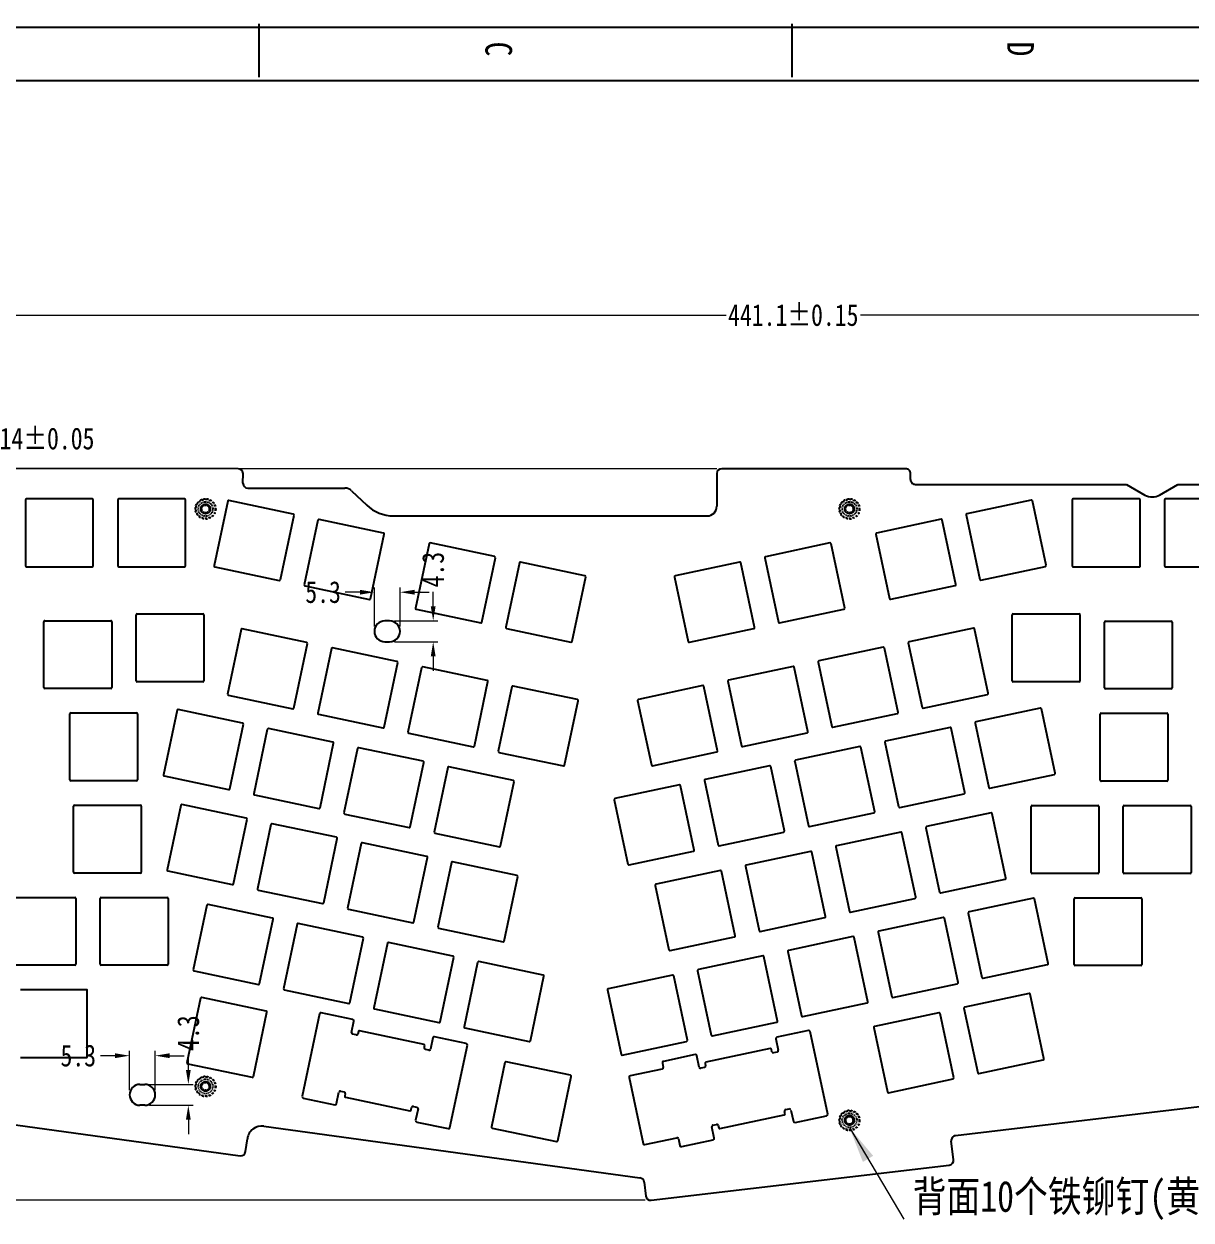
# Model space of a CAD drawing. Header units: inches. Extents: x 457 to 1932, y -186 to 238.
# Drawn here: x 1437.2 to 1678.3, y -9.5 to 237.6 of the extents above; entities that cross this region are included whole.
import ezdxf

# ---------------------------------------------------------------- set-up
doc = ezdxf.new("R2010")
doc.units = ezdxf.units.IN
doc.header["$LTSCALE"] = 1.21
doc.header["$MEASUREMENT"] = 0
doc.header["$PDMODE"] = 3
doc.header["$PDSIZE"] = 0.3125
doc.linetypes.add('HIDDEN', pattern=[0.2, 0.1, -0.1])
doc.layers.get('0').update_dxf_attribs({"linetype": 'CONTINUOUS'})
doc.layers.get('Defpoints').update_dxf_attribs({"linetype": 'CONTINUOUS'})
doc.layers.add('DEFAULT_2', color=8, linetype='HIDDEN')
doc.styles.get("Standard").update_dxf_attribs({"font": 'txt', "width": 0.8})
doc.dimstyles.new('YanXiu', dxfattribs={"dimscale": 1.5, "dimtxt": 3, "dimasz": 2, "dimexe": 0.66, "dimexo": 0.66, "dimgap": 0.66, "dimtad": 0, "dimdsep": 46, "dimtxsty": 'Standard', "dimcen": 0, "dimclrd": 3, "dimclre": 6, "dimclrt": 3, "dimazin": 2, "dimtm": 1e-09, "dimtfac": 1, "dimtofl": 0, "dimtmove": 0, "dimatfit": 3, "dimfxl": 0, "dimlwd": 5, "dimlwe": 5, "dimarcsym": 0})

# ---------------------------------------------------------------- blocks, each defined once
blk = doc.blocks.new('*D13')
at = {"color": 3, "lineweight": 5}
for p, q in [((1521.73, 117.27), (1521.73, 120.27)), ((1521.73, 106.97), (1521.73, 103.97))]:
    blk.add_line(p, q, dxfattribs=at)
at = {"color": 6, "lineweight": 5}
for p, q in [((1513.72, 114.27), (1522.72, 114.27)), ((1513.72, 109.97), (1522.72, 109.97))]:
    blk.add_line(p, q, dxfattribs=at)
at = {"color": 3}
for points in [[(1521.23, 117.27), (1522.23, 117.27), (1521.73, 114.27)], [(1521.23, 106.97), (1522.23, 106.97), (1521.73, 109.97)]]:
    blk.add_solid(points, dxfattribs=at)
at = {"layer": 'Defpoints', "color": 0}
for p in [(1512.73, 114.27), (1512.73, 109.97), (1521.73, 109.97)]:
    blk.add_point(p, dxfattribs=at)
at = {"color": 3, "insert": (1521.73, 124.86), "char_height": 4.5, "attachment_point": 5, "rotation": 90}
blk.add_mtext('4.3', dxfattribs=at)
blk = doc.blocks.new('*D14')
at = {"color": 6, "lineweight": 5}
for p, q in [((1509.58, 113.11), (1509.58, 121.19)), ((1514.88, 113.11), (1514.88, 121.19))]:
    blk.add_line(p, q, dxfattribs=at)
at = {"color": 3, "lineweight": 5}
for p, q in [((1506.58, 120.2), (1503.58, 120.2)), ((1517.88, 120.2), (1520.88, 120.2))]:
    blk.add_line(p, q, dxfattribs=at)
at = {"color": 3}
for points in [[(1506.58, 120.7), (1506.58, 119.7), (1509.58, 120.2)], [(1517.88, 120.7), (1517.88, 119.7), (1514.88, 120.2)]]:
    blk.add_solid(points, dxfattribs=at)
at = {"layer": 'Defpoints', "color": 0}
for p in [(1509.58, 120.2), (1509.58, 112.12), (1514.88, 112.12)]:
    blk.add_point(p, dxfattribs=at)
at = {"color": 3, "insert": (1498.99, 120.2), "char_height": 4.5, "attachment_point": 5}
blk.add_mtext('5.3', dxfattribs=at)
blk = doc.blocks.new('*D15')
at = {"color": 6, "lineweight": 5}
for p, q in [((1414.38, 140.25), (1414.38, 152.9)), ((1428.38, 140.25), (1428.38, 152.9))]:
    blk.add_line(p, q, dxfattribs=at)
at = {"color": 3, "lineweight": 5}
for p, q in [((1417.38, 151.91), (1425.38, 151.91)), ((1428.38, 151.91), (1431.38, 151.91))]:
    blk.add_line(p, q, dxfattribs=at)
at = {"color": 3}
for points in [[(1417.38, 152.41), (1417.38, 151.41), (1414.38, 151.91)], [(1425.38, 152.41), (1425.38, 151.41), (1428.38, 151.91)]]:
    blk.add_solid(points, dxfattribs=at)
at = {"layer": 'Defpoints', "color": 0}
for p in [(1428.38, 151.91), (1414.38, 139.26), (1428.38, 139.26)]:
    blk.add_point(p, dxfattribs=at)
at = {"color": 3, "insert": (1441.97, 151.91), "char_height": 4.5, "attachment_point": 5}
blk.add_mtext('14%%P0.05', dxfattribs=at)
blk = doc.blocks.new('*D17')
at = {"color": 6, "lineweight": 5}
for p, q in [((1375.55, 110.72), (1375.55, 178.4)), ((1816.65, 110.72), (1816.65, 178.4))]:
    blk.add_line(p, q, dxfattribs=at)
at = {"color": 3, "lineweight": 5}
for p, q in [((1378.55, 177.41), (1582.21, 177.41)), ((1813.65, 177.41), (1609.99, 177.41))]:
    blk.add_line(p, q, dxfattribs=at)
at = {"color": 3}
for points in [[(1378.55, 177.91), (1378.55, 176.91), (1375.55, 177.41)], [(1813.65, 177.91), (1813.65, 176.91), (1816.65, 177.41)]]:
    blk.add_solid(points, dxfattribs=at)
at = {"layer": 'Defpoints', "color": 0}
for p in [(1816.65, 177.41), (1375.55, 109.73), (1816.65, 109.73)]:
    blk.add_point(p, dxfattribs=at)
at = {"color": 3, "insert": (1596.1, 177.41), "char_height": 4.5, "attachment_point": 5}
blk.add_mtext('441.1%%P0.15', dxfattribs=at)
blk = doc.blocks.new('*D18')
at = {"color": 6, "lineweight": 5}
for p, q in [((1580.33, 145.71), (1348.89, 145.71)), ((1565.54, -5.38), (1348.89, -5.38))]:
    blk.add_line(p, q, dxfattribs=at)
at = {"color": 3, "lineweight": 5}
for p, q in [((1349.88, 142.71), (1349.88, 85.56)), ((1349.88, -2.38), (1349.88, 54.78))]:
    blk.add_line(p, q, dxfattribs=at)
at = {"color": 3}
for points in [[(1349.38, 142.71), (1350.38, 142.71), (1349.88, 145.71)], [(1349.38, -2.38), (1350.38, -2.38), (1349.88, -5.38)]]:
    blk.add_solid(points, dxfattribs=at)
at = {"layer": 'Defpoints', "color": 0}
for p in [(1581.32, 145.71), (1349.88, -5.38), (1566.53, -5.38)]:
    blk.add_point(p, dxfattribs=at)
at = {"color": 3, "insert": (1349.88, 70.17), "char_height": 4.5, "attachment_point": 5, "rotation": 90}
blk.add_mtext('151.09%%P0.15', dxfattribs=at)
blk = doc.blocks.new('*D21')
at = {"color": 3, "lineweight": 5}
for p, q in [((1471.16, 21.56), (1471.16, 24.56)), ((1471.16, 11.26), (1471.16, 8.26))]:
    blk.add_line(p, q, dxfattribs=at)
at = {"color": 6, "lineweight": 5}
for p, q in [((1463.16, 18.56), (1472.15, 18.56)), ((1463.16, 14.26), (1472.15, 14.26))]:
    blk.add_line(p, q, dxfattribs=at)
at = {"color": 3}
for points in [[(1470.66, 21.56), (1471.66, 21.56), (1471.16, 18.56)], [(1470.66, 11.26), (1471.66, 11.26), (1471.16, 14.26)]]:
    blk.add_solid(points, dxfattribs=at)
at = {"layer": 'Defpoints', "color": 0}
for p in [(1462.17, 18.56), (1462.17, 14.26), (1471.16, 14.26)]:
    blk.add_point(p, dxfattribs=at)
at = {"color": 3, "insert": (1471.16, 29.15), "char_height": 4.5, "attachment_point": 5, "rotation": 90}
blk.add_mtext('4.3', dxfattribs=at)
blk = doc.blocks.new('*D22')
at = {"color": 6, "lineweight": 5}
for p, q in [((1459.02, 17.4), (1459.02, 25.48)), ((1464.32, 17.4), (1464.32, 25.48))]:
    blk.add_line(p, q, dxfattribs=at)
at = {"color": 3, "lineweight": 5}
for p, q in [((1456.02, 24.49), (1453.02, 24.49)), ((1467.32, 24.49), (1470.32, 24.49))]:
    blk.add_line(p, q, dxfattribs=at)
at = {"color": 3}
for points in [[(1456.02, 24.99), (1456.02, 23.99), (1459.02, 24.49)], [(1467.32, 24.99), (1467.32, 23.99), (1464.32, 24.49)]]:
    blk.add_solid(points, dxfattribs=at)
at = {"layer": 'Defpoints', "color": 0}
for p in [(1459.02, 24.49), (1459.02, 16.41), (1464.32, 16.41)]:
    blk.add_point(p, dxfattribs=at)
at = {"color": 3, "insert": (1448.43, 24.49), "char_height": 4.5, "attachment_point": 5}
blk.add_mtext('5.3', dxfattribs=at)

msp = doc.modelspace()

# ---------------------------------------------------------------- linework, layer by layer
at = {"color": 7, "linetype": 'Continuous'}
for p, q in [((1485.743, 237.556), (1485.743, 226.55)), ((1595.802, 237.556), (1595.802, 226.55)), ((1289.635, 236.866), (1932.382, 236.866)), ((1300.641, 225.86), (1932.382, 225.86)), ((1481.45, 145.71), (1419.45, 145.715)), ((1482.449, 142.71), (1482.45, 144.71)), ((1580.319, 144.709), (1580.318, 137.963)), ((1619.319, 145.709), (1581.319, 145.709)), ((1620.319, 143.459), (1620.319, 144.709)), ((1483.449, 141.71), (1503.487, 141.709)), ((1504.866, 141.157), (1508.001, 138.171)), ((1621.319, 142.459), (1664.932, 142.459)), ((1664.932, 142.459), (1668.719, 140.272)), ((1671.769, 140.272), (1675.558, 142.459)), ((1675.558, 142.459), (1707.925, 142.459)), ((1437.526, 139.259), (1437.526, 125.659)), ((1451.326, 139.459), (1437.726, 139.459)), ((1451.526, 125.659), (1451.526, 139.259)), ((1456.576, 139.259), (1456.576, 125.659)), ((1470.376, 139.459), (1456.776, 139.459)), ((1470.576, 125.659), (1470.576, 139.259)), ((1479.287, 138.999), (1476.475, 125.693)), ((1492.83, 136.342), (1479.524, 139.153)), ((1645.25, 139.218), (1631.947, 136.388)), ((1648.317, 125.762), (1645.487, 139.064)), ((1653.712, 139.259), (1653.712, 125.659)), ((1667.512, 139.459), (1653.912, 139.459)), ((1667.712, 125.459), (1667.712, 139.259)), ((1672.762, 139.259), (1672.762, 125.659)), ((1686.562, 139.459), (1672.962, 139.459)), ((1490.173, 122.799), (1492.984, 136.105)), ((1513.519, 135.963), (1578.318, 135.963)), ((1631.793, 136.151), (1634.623, 122.849)), ((1497.925, 135.061), (1495.114, 121.755)), ((1511.469, 132.404), (1498.162, 135.215)), ((1626.617, 135.254), (1613.314, 132.424)), ((1629.684, 121.798), (1626.854, 135.1)), ((1508.812, 118.861), (1511.623, 132.167)), ((1613.16, 132.187), (1615.99, 118.885)), ((1520.893, 130.208), (1518.082, 116.902)), ((1534.437, 127.551), (1521.13, 130.363)), ((1603.655, 130.369), (1590.353, 127.539)), ((1606.723, 116.913), (1603.893, 130.215)), ((1531.78, 114.008), (1534.591, 127.314)), ((1539.532, 126.27), (1536.72, 112.964)), ((1553.075, 123.613), (1539.769, 126.425)), ((1585.022, 126.405), (1571.72, 123.575)), ((1588.09, 112.949), (1585.26, 126.251)), ((1590.199, 127.302), (1593.029, 114)), ((1437.726, 125.459), (1451.326, 125.459)), ((1456.776, 125.459), (1470.376, 125.459)), ((1476.63, 125.456), (1489.936, 122.644)), ((1634.861, 122.695), (1648.163, 125.525)), ((1653.912, 125.459), (1667.712, 125.459)), ((1672.962, 125.459), (1686.562, 125.459)), ((1495.268, 121.518), (1508.575, 118.706)), ((1550.418, 110.07), (1553.229, 123.376)), ((1571.566, 123.338), (1574.396, 110.036)), ((1616.228, 118.731), (1629.53, 121.561)), ((1518.236, 116.665), (1531.543, 113.854)), ((1593.266, 113.846), (1606.569, 116.676)), ((1441.326, 100.514), (1441.326, 114.114)), ((1441.526, 114.314), (1455.126, 114.314)), ((1455.326, 114.114), (1455.326, 100.514)), ((1460.376, 101.924), (1460.376, 115.524)), ((1460.576, 115.724), (1474.176, 115.724)), ((1474.376, 115.524), (1474.376, 101.924)), ((1512.733, 114.269), (1511.733, 114.269)), ((1641.311, 101.914), (1641.311, 115.514)), ((1641.511, 115.714), (1655.111, 115.714)), ((1655.311, 115.514), (1655.311, 101.914)), ((1660.361, 100.444), (1660.361, 114.044)), ((1660.561, 114.244), (1674.161, 114.244)), ((1674.361, 114.044), (1674.361, 100.444)), ((1482.066, 112.488), (1479.25, 99.159)), ((1495.611, 109.83), (1482.303, 112.642)), ((1536.875, 112.727), (1550.181, 109.916)), ((1574.633, 109.882), (1587.936, 112.712)), ((1633.316, 112.796), (1620.014, 109.966)), ((1636.383, 99.339), (1633.553, 112.642)), ((1492.952, 96.288), (1495.767, 109.617)), ((1514.25, 105.892), (1500.941, 108.704)), ((1511.733, 109.969), (1512.733, 109.969)), ((1614.683, 108.832), (1601.381, 106.002)), ((1619.859, 109.728), (1622.689, 96.426)), ((1500.704, 108.55), (1497.889, 95.221)), ((1617.75, 95.375), (1614.92, 108.678)), ((1511.59, 92.35), (1514.406, 105.679)), ((1519.343, 104.612), (1516.527, 91.283)), ((1532.888, 101.954), (1519.58, 104.766)), ((1596.05, 104.867), (1582.748, 102.037)), ((1599.117, 91.411), (1596.287, 104.713)), ((1601.226, 105.764), (1604.056, 92.462)), ((1474.176, 101.724), (1460.576, 101.724)), ((1530.229, 88.412), (1533.044, 101.741)), ((1582.593, 101.8), (1585.423, 88.498)), ((1655.111, 101.714), (1641.511, 101.714)), ((1455.126, 100.314), (1441.526, 100.314)), ((1479.406, 98.945), (1492.715, 96.133)), ((1537.981, 100.674), (1535.166, 87.345)), ((1551.527, 98.016), (1538.218, 100.828)), ((1577.417, 100.903), (1564.115, 98.073)), ((1580.484, 87.447), (1577.654, 100.749)), ((1622.927, 96.272), (1636.228, 99.102)), ((1674.161, 100.244), (1660.561, 100.244)), ((1548.867, 84.474), (1551.683, 97.803)), ((1563.96, 97.836), (1566.79, 84.534)), ((1446.676, 81.464), (1446.676, 95.064)), ((1446.876, 95.264), (1460.476, 95.264)), ((1460.676, 95.064), (1460.676, 81.464)), ((1468.833, 95.813), (1466.017, 82.484)), ((1482.379, 93.156), (1469.07, 95.967)), ((1498.045, 95.007), (1511.353, 92.195)), ((1604.294, 92.308), (1617.595, 95.138)), ((1647.11, 96.254), (1633.808, 93.424)), ((1650.177, 82.798), (1647.347, 96.1)), ((1479.719, 79.613), (1482.535, 92.942)), ((1487.471, 91.875), (1484.656, 78.546)), ((1501.017, 89.218), (1487.708, 92.029)), ((1628.477, 92.29), (1615.175, 89.46)), ((1631.544, 78.834), (1628.714, 92.136)), ((1633.654, 93.187), (1636.484, 79.885)), ((1498.358, 75.675), (1501.173, 89.004)), ((1516.683, 91.069), (1529.992, 88.257)), ((1585.661, 88.344), (1598.962, 91.174)), ((1615.021, 89.223), (1617.851, 75.92)), ((1506.11, 87.937), (1503.294, 74.608)), ((1519.656, 85.28), (1506.347, 88.092)), ((1535.322, 87.131), (1548.63, 84.319)), ((1567.028, 84.38), (1580.329, 87.21)), ((1609.844, 88.326), (1596.542, 85.496)), ((1612.911, 74.869), (1610.081, 88.172)), ((1516.996, 71.737), (1519.812, 85.066)), ((1524.748, 83.999), (1521.933, 70.67)), ((1538.294, 81.342), (1524.985, 84.154)), ((1591.211, 84.362), (1577.909, 81.532)), ((1594.278, 70.905), (1591.448, 84.208)), ((1596.388, 85.258), (1599.218, 71.956)), ((1466.173, 82.27), (1479.482, 79.458)), ((1636.721, 79.73), (1650.023, 82.56)), ((1460.476, 81.264), (1446.876, 81.264)), ((1535.635, 67.799), (1538.45, 81.128)), ((1572.578, 80.397), (1559.276, 77.567)), ((1575.645, 66.941), (1572.815, 80.243)), ((1577.755, 81.294), (1580.585, 67.992)), ((1484.812, 78.332), (1498.121, 75.521)), ((1559.122, 77.33), (1561.952, 64.028)), ((1618.088, 75.766), (1631.39, 78.596)), ((1447.446, 62.414), (1447.446, 76.014)), ((1447.646, 76.214), (1461.246, 76.214)), ((1461.446, 76.014), (1461.446, 62.414)), ((1469.591, 76.182), (1466.776, 62.853)), ((1483.137, 73.525), (1469.828, 76.337)), ((1503.45, 74.394), (1516.759, 71.583)), ((1599.455, 71.802), (1612.757, 74.632)), ((1636.95, 74.616), (1623.648, 71.786)), ((1640.017, 61.16), (1637.187, 74.462)), ((1645.211, 62.344), (1645.211, 75.944)), ((1645.411, 76.144), (1659.011, 76.144)), ((1659.211, 75.944), (1659.211, 62.344)), ((1664.261, 62.344), (1664.261, 75.944)), ((1664.461, 76.144), (1678.061, 76.144)), ((1678.261, 75.944), (1678.261, 62.344)), ((1480.477, 59.982), (1483.293, 73.311)), ((1488.23, 72.244), (1485.414, 58.915)), ((1501.775, 69.587), (1488.467, 72.399)), ((1499.116, 56.044), (1501.931, 69.373)), ((1522.089, 70.456), (1535.398, 67.645)), ((1580.822, 67.838), (1594.124, 70.668)), ((1618.317, 70.652), (1605.015, 67.822)), ((1621.384, 57.196), (1618.554, 70.498)), ((1623.494, 71.549), (1626.324, 58.247)), ((1506.868, 68.306), (1504.053, 54.977)), ((1520.414, 65.649), (1507.105, 68.461)), ((1562.189, 63.874), (1575.491, 66.704)), ((1604.861, 67.585), (1607.691, 54.283)), ((1517.755, 52.106), (1520.57, 65.435)), ((1525.507, 64.368), (1522.691, 51.039)), ((1539.053, 61.711), (1525.744, 64.523)), ((1599.684, 66.688), (1586.382, 63.858)), ((1602.751, 53.232), (1599.921, 66.534)), ((1461.246, 62.214), (1447.646, 62.214)), ((1466.932, 62.64), (1480.24, 59.828)), ((1581.051, 62.724), (1567.749, 59.894)), ((1584.118, 49.267), (1581.288, 62.57)), ((1586.228, 63.621), (1589.058, 50.318)), ((1659.011, 62.144), (1645.411, 62.144)), ((1678.061, 62.144), (1664.461, 62.144)), ((1536.393, 48.168), (1539.209, 61.497)), ((1567.595, 59.656), (1570.425, 46.354)), ((1626.561, 58.093), (1639.863, 60.923)), ((1452.976, 43.364), (1452.976, 56.964)), ((1453.176, 57.164), (1466.776, 57.164)), ((1466.976, 56.964), (1466.976, 43.364)), ((1485.57, 58.702), (1498.879, 55.89)), ((1607.928, 54.128), (1621.23, 56.958)), ((1645.697, 57.001), (1632.395, 54.171)), ((1648.765, 43.545), (1645.934, 56.847)), ((1654.111, 43.294), (1654.111, 56.894)), ((1654.311, 57.094), (1667.911, 57.094)), ((1668.111, 56.894), (1668.111, 43.294)), ((1474.997, 55.57), (1472.181, 42.24)), ((1488.543, 52.912), (1475.234, 55.724)), ((1504.209, 54.764), (1517.517, 51.952)), ((1485.883, 39.369), (1488.699, 52.699)), ((1589.295, 50.164), (1602.597, 52.994)), ((1627.064, 53.037), (1613.763, 50.207)), ((1630.132, 39.58), (1627.301, 52.883)), ((1632.241, 53.934), (1635.071, 40.631)), ((1493.635, 51.632), (1490.82, 38.302)), ((1507.181, 48.974), (1493.873, 51.786)), ((1522.847, 50.826), (1536.156, 48.014)), ((1613.608, 49.969), (1616.438, 36.667)), ((1504.522, 35.431), (1507.337, 48.761)), ((1512.274, 47.694), (1509.459, 34.364)), ((1525.82, 45.036), (1512.511, 47.848)), ((1570.662, 46.2), (1583.964, 49.03)), ((1608.431, 49.073), (1595.13, 46.243)), ((1611.499, 35.616), (1608.668, 48.919)), ((1523.16, 31.493), (1525.976, 44.823)), ((1589.798, 45.108), (1576.497, 42.278)), ((1592.866, 31.652), (1590.036, 44.954)), ((1594.975, 46.005), (1597.805, 32.703)), ((1466.776, 43.164), (1453.176, 43.164)), ((1472.337, 42.027), (1485.646, 39.215)), ((1530.913, 43.756), (1528.097, 30.426)), ((1544.458, 41.098), (1531.15, 43.91)), ((1576.342, 42.041), (1579.172, 28.739)), ((1635.308, 40.477), (1648.61, 43.307)), ((1667.911, 43.094), (1654.311, 43.094)), ((1541.799, 27.556), (1544.614, 40.885)), ((1571.165, 41.144), (1557.864, 38.314)), ((1574.233, 27.688), (1571.403, 40.99)), ((1450.096, 38.114), (1436.496, 38.114)), ((1450.296, 24.314), (1450.296, 37.914)), ((1490.976, 38.089), (1504.285, 35.277)), ((1557.709, 38.077), (1560.539, 24.775)), ((1616.675, 36.513), (1629.977, 39.343)), ((1644.813, 37.336), (1631.511, 34.506)), ((1647.88, 23.88), (1645.05, 37.182)), ((1473.699, 36.373), (1470.883, 23.044)), ((1487.245, 33.716), (1473.936, 36.528)), ((1598.042, 32.549), (1611.344, 35.379)), ((1484.585, 20.173), (1487.401, 33.502)), ((1498.266, 33.125), (1494.669, 16.101)), ((1505.128, 31.982), (1498.622, 33.356)), ((1509.615, 34.151), (1522.923, 31.339)), ((1626.18, 33.372), (1612.878, 30.542)), ((1629.247, 19.916), (1626.417, 33.218)), ((1631.357, 34.269), (1634.187, 20.967)), ((1504.863, 29.278), (1505.36, 31.626)), ((1519.833, 26.83), (1506.525, 29.642)), ((1528.253, 30.213), (1541.562, 27.401)), ((1579.409, 28.585), (1592.711, 31.415)), ((1599.234, 29.684), (1592.73, 28.3)), ((1612.724, 30.305), (1615.554, 17.003)), ((1505.829, 28.767), (1505.095, 28.922)), ((1506.288, 29.488), (1506.184, 28.999)), ((1521.672, 28.18), (1521.175, 25.831)), ((1528.561, 27.031), (1522.027, 28.411)), ((1560.776, 24.621), (1574.078, 27.451)), ((1592.499, 27.945), (1592.998, 25.597)), ((1603.211, 12.434), (1599.59, 29.453)), ((1519.882, 26.105), (1519.989, 26.617)), ((1520.82, 25.6), (1520.113, 25.749)), ((1525.195, 9.651), (1528.792, 26.675)), ((1591.337, 25.959), (1578.034, 23.129)), ((1591.678, 25.316), (1591.574, 25.805)), ((1592.767, 25.241), (1592.034, 25.085)), ((1436.496, 24.114), (1450.096, 24.114)), ((1471.039, 22.831), (1484.348, 20.019)), ((1536.559, 23.092), (1533.748, 9.786)), ((1550.1, 20.436), (1536.796, 23.247)), ((1569.073, 22.961), (1569.261, 22.081)), ((1575.809, 24.7), (1569.304, 23.317)), ((1576.664, 22.122), (1576.165, 24.469)), ((1577.88, 22.892), (1577.984, 22.403)), ((1634.424, 20.813), (1647.726, 23.643)), ((1547.446, 6.892), (1550.257, 20.198)), ((1562.196, 19.964), (1565.089, 6.368)), ((1569.03, 21.725), (1562.427, 20.32)), ((1577.753, 22.047), (1577.02, 21.891)), ((1461.171, 18.561), (1462.171, 18.561)), ((1615.791, 16.849), (1629.093, 19.679)), ((1494.901, 15.745), (1501.407, 14.37)), ((1501.763, 14.602), (1502.259, 16.95)), ((1502.614, 17.182), (1503.348, 17.026)), ((1503.58, 16.671), (1503.472, 16.159)), ((1503.628, 15.945), (1516.937, 13.133)), ((1694.624, 15.651), (1629.614, 7.959)), ((1462.171, 14.261), (1461.171, 14.261)), ((1517.174, 13.288), (1517.277, 13.777)), ((1517.633, 14.008), (1518.367, 13.853)), ((1518.598, 13.498), (1518.102, 11.15)), ((1594.404, 12.503), (1594.3, 12.992)), ((1594.531, 13.348), (1595.265, 13.504)), ((1595.62, 13.273), (1596.12, 10.926)), ((1420.431, 12.257), (1481.855, 3.823)), ((1486.729, 9.917), (1564.438, -0.753)), ((1518.333, 10.794), (1524.84, 9.419)), ((1579.517, 10.154), (1580.251, 10.31)), ((1580.606, 10.079), (1580.71, 9.59)), ((1580.948, 9.436), (1594.25, 12.266)), ((1596.476, 10.695), (1602.98, 12.078)), ((1533.905, 9.548), (1547.209, 6.738)), ((1565.445, 6.137), (1572.047, 7.542)), ((1579.785, 7.45), (1579.286, 9.798)), ((1482.982, 4.678), (1483.349, 7.353)), ((1572.403, 7.311), (1572.694, 5.942)), ((1573.05, 5.711), (1579.554, 7.095)), ((1629.192, 3.02), (1628.739, 6.849)), ((1566.745, -5.375), (1628.316, 1.909)), ((1565.295, -1.626), (1565.635, -4.5))]:
    msp.add_line(p, q, dxfattribs=at)
at = {"color": 2, "linetype": 'Continuous'}
for p, q in [((1475.307, 137.933), (1475.359, 137.98)), ((1475.443, 138.056), (1475.359, 137.98)), ((1608.307, 137.933), (1608.359, 137.98)), ((1608.443, 138.056), (1608.359, 137.98)), ((1475.307, 18.673), (1475.359, 18.72)), ((1475.443, 18.796), (1475.359, 18.72)), ((1608.112, 12.027), (1608.038, 11.859)), ((1608.307, 11.664), (1608.359, 11.711)), ((1608.443, 11.787), (1608.359, 11.711))]:
    msp.add_line(p, q, dxfattribs=at)
at = {"color": 6, "linetype": 'Continuous'}
for p, q in [((1659.475, 81.389), (1659.474, 94.989)), ((1659.674, 95.189), (1673.274, 95.19)), ((1673.474, 94.99), (1673.475, 81.39)), ((1673.275, 81.19), (1659.675, 81.189)), ((1434.13, 57.161), (1447.73, 57.162)), ((1447.93, 56.962), (1447.931, 43.362)), ((1447.731, 43.162), (1434.131, 43.161))]:
    msp.add_line(p, q, dxfattribs=at)
at = {"color": 7, "linetype": 'Continuous'}
for centre, radius, start, end in [((1481.45, 144.71), 1, 359.99616, 89.99616), ((1581.319, 144.709), 1, 90, 179.99616), ((1619.319, 144.709), 1, 359.99616, 90), ((1621.319, 143.459), 1, 179.99616, 270), ((1483.449, 142.71), 1, 179.99616, 269.99616), ((1503.486, 139.709), 2, 46.38994, 89.99616), ((1437.726, 139.259), 0.2, 90, 180), ((1451.326, 139.259), 0.2, 0, 90), ((1456.776, 139.259), 0.2, 90, 180), ((1470.376, 139.259), 0.2, 0, 90), ((1479.482, 138.958), 0.2, 78.07, 168.07), ((1645.291, 139.023), 0.2, 12.01059, 102.01059), ((1653.912, 139.259), 0.2, 90, 180), ((1667.512, 139.259), 0.2, 0, 90), ((1670.244, 142.913), 3.05, 239.99616, 299.99616), ((1672.962, 139.259), 0.2, 90, 180), ((1492.789, 136.146), 0.2, 348.07, 78.07), ((1513.519, 143.963), 8, 226.38994, 270), ((1578.318, 137.963), 2, 270, 359.99616), ((1631.989, 136.193), 0.2, 102.01059, 192.01059), ((1498.121, 135.02), 0.2, 78.07, 168.07), ((1626.658, 135.059), 0.2, 12.01059, 102.01059), ((1511.427, 132.208), 0.2, 348.07, 78.07), ((1613.356, 132.229), 0.2, 102.01059, 192.01059), ((1521.089, 130.167), 0.2, 78.07, 168.07), ((1603.697, 130.174), 0.2, 12.01059, 102.01059), ((1534.395, 127.356), 0.2, 348.07, 78.07), ((1539.728, 126.229), 0.2, 78.07, 168.07), ((1585.064, 126.21), 0.2, 12.01059, 102.01059), ((1590.395, 127.344), 0.2, 102.01059, 192.01059), ((1437.726, 125.659), 0.2, 180, 270), ((1451.326, 125.659), 0.2, 270, 0), ((1456.776, 125.659), 0.2, 180, 270), ((1470.376, 125.659), 0.2, 270, 0), ((1476.671, 125.651), 0.2, 168.07, 258.07), ((1553.034, 123.418), 0.2, 348.07, 78.07), ((1571.762, 123.38), 0.2, 102.01059, 192.01059), ((1648.121, 125.721), 0.2, 282.01059, 12.01059), ((1653.912, 125.659), 0.2, 180, 270), ((1672.962, 125.659), 0.2, 180, 270), ((1489.977, 122.84), 0.2, 258.07, 348.07), ((1495.31, 121.713), 0.2, 168.07, 258.07), ((1629.488, 121.756), 0.2, 282.01059, 12.01059), ((1634.819, 122.891), 0.2, 192.01059, 282.01059), ((1508.616, 118.902), 0.2, 258.07, 348.07), ((1616.186, 118.926), 0.2, 192.01059, 282.01059), ((1518.278, 116.861), 0.2, 168.07, 258.07), ((1606.527, 116.871), 0.2, 282.01059, 12.01059), ((1441.526, 114.114), 0.2, 90, 180), ((1455.126, 114.114), 0.2, 0, 90), ((1460.576, 115.524), 0.2, 90, 180), ((1474.176, 115.524), 0.2, 0, 90), ((1511.733, 112.119), 2.15, 90, 270), ((1512.733, 112.119), 2.15, 270, 90), ((1531.584, 114.049), 0.2, 258.07, 348.07), ((1593.225, 114.041), 0.2, 192.01059, 282.01059), ((1641.511, 115.514), 0.2, 90, 180), ((1655.111, 115.514), 0.2, 0, 90), ((1660.561, 114.044), 0.2, 90, 180), ((1674.161, 114.044), 0.2, 0, 90), ((1482.261, 112.446), 0.2, 78.07, 168.07), ((1536.916, 112.923), 0.2, 168.07, 258.07), ((1587.894, 112.907), 0.2, 282.01059, 12.01059), ((1633.357, 112.6), 0.2, 12.01059, 102.01059), ((1495.567, 109.635), 0.2, 354.7704, 77.3499), ((1500.9, 108.509), 0.2, 78.07, 168.07), ((1550.222, 110.111), 0.2, 258.07, 348.07), ((1574.592, 110.077), 0.2, 192.01059, 282.01059), ((1614.724, 108.636), 0.2, 12.01059, 102.01059), ((1620.055, 109.77), 0.2, 101.84296, 192.01059), ((1514.206, 105.697), 0.2, 354.7704, 77.3499), ((1519.538, 104.571), 0.2, 78.07, 168.07), ((1596.091, 104.672), 0.2, 12.01059, 102.01059), ((1601.422, 105.806), 0.2, 101.84296, 192.01059), ((1460.576, 101.924), 0.2, 180, 270), ((1474.176, 101.924), 0.2, 270, 0), ((1532.845, 101.759), 0.2, 354.7704, 77.3499), ((1582.789, 101.842), 0.2, 101.84296, 192.01059), ((1641.511, 101.914), 0.2, 180, 270), ((1655.111, 101.914), 0.2, 270, 0), ((1441.526, 100.514), 0.2, 180, 270), ((1455.126, 100.514), 0.2, 270, 0), ((1479.45, 99.14), 0.2, 174.7704, 257.3499), ((1538.177, 100.633), 0.2, 78.07, 168.07), ((1577.458, 100.708), 0.2, 12.01059, 102.01059), ((1636.187, 99.298), 0.2, 281.84296, 12.01059), ((1660.561, 100.444), 0.2, 180, 270), ((1674.161, 100.444), 0.2, 270, 0), ((1551.483, 97.821), 0.2, 354.7704, 77.3499), ((1564.156, 97.878), 0.2, 101.84296, 192.01059), ((1622.885, 96.468), 0.2, 192.01059, 282.01059), ((1446.876, 95.064), 0.2, 90, 180), ((1460.476, 95.064), 0.2, 0, 90), ((1469.028, 95.772), 0.2, 78.07, 168.07), ((1492.756, 96.329), 0.2, 258.07, 348.07), ((1498.088, 95.202), 0.2, 174.7704, 257.3499), ((1617.554, 95.334), 0.2, 281.84296, 12.01059), ((1647.151, 96.058), 0.2, 12.01059, 102.01059), ((1482.335, 92.96), 0.2, 354.7704, 77.3499), ((1487.667, 91.834), 0.2, 78.07, 168.07), ((1511.395, 92.391), 0.2, 258.07, 348.07), ((1598.921, 91.37), 0.2, 281.84296, 12.01059), ((1604.252, 92.504), 0.2, 192.01059, 282.01059), ((1628.518, 92.094), 0.2, 12.01059, 102.01059), ((1633.849, 93.228), 0.2, 101.84296, 192.01059), ((1500.973, 89.022), 0.2, 354.7704, 77.3499), ((1516.727, 91.264), 0.2, 174.7704, 257.3499), ((1615.216, 89.264), 0.2, 101.84296, 192.01059), ((1506.306, 87.896), 0.2, 78.07, 168.07), ((1530.033, 88.453), 0.2, 258.07, 348.07), ((1535.366, 87.326), 0.2, 174.7704, 257.3499), ((1580.288, 87.405), 0.2, 281.84296, 12.01059), ((1585.619, 88.539), 0.2, 192.01059, 282.01059), ((1609.885, 88.13), 0.2, 12.01059, 102.01059), ((1519.612, 85.085), 0.2, 354.7704, 77.3499), ((1524.944, 83.958), 0.2, 78.07, 168.07), ((1548.672, 84.515), 0.2, 258.07, 348.07), ((1566.986, 84.575), 0.2, 192.01059, 282.01059), ((1591.253, 84.166), 0.2, 12.01059, 102.01059), ((1596.583, 85.3), 0.2, 101.84296, 192.01059), ((1466.217, 82.465), 0.2, 174.7704, 257.3499), ((1577.95, 81.336), 0.2, 101.84296, 192.01059), ((1649.982, 82.756), 0.2, 281.84296, 12.01059), ((1446.876, 81.464), 0.2, 180, 270), ((1460.476, 81.464), 0.2, 270, 0), ((1479.523, 79.654), 0.2, 258.07, 348.07), ((1538.25, 81.147), 0.2, 354.7704, 77.3499), ((1572.62, 80.202), 0.2, 12.01059, 102.01059), ((1636.679, 79.926), 0.2, 192.01059, 282.01059), ((1484.856, 78.528), 0.2, 174.7704, 257.3499), ((1559.317, 77.372), 0.2, 101.84296, 192.01059), ((1631.349, 78.792), 0.2, 281.84296, 12.01059), ((1447.646, 76.014), 0.2, 90, 180), ((1461.246, 76.014), 0.2, 0, 90), ((1469.787, 76.141), 0.2, 78.07, 168.07), ((1498.162, 75.716), 0.2, 258.07, 348.07), ((1503.494, 74.59), 0.2, 174.7704, 257.3499), ((1612.716, 74.828), 0.2, 281.84296, 12.01059), ((1618.046, 75.962), 0.2, 192.01059, 282.01059), ((1636.992, 74.421), 0.2, 12.01059, 102.01059), ((1645.411, 75.944), 0.2, 90, 180), ((1659.011, 75.944), 0.2, 0, 90), ((1664.461, 75.944), 0.2, 90, 180), ((1678.061, 75.944), 0.2, 0, 90), ((1483.093, 73.33), 0.2, 354.7704, 77.3499), ((1488.425, 72.203), 0.2, 78.07, 168.07), ((1516.8, 71.778), 0.2, 258.07, 348.07), ((1599.413, 71.998), 0.2, 192.01059, 282.01059), ((1623.689, 71.591), 0.2, 101.84169, 192.01059), ((1501.732, 69.392), 0.2, 354.7704, 77.3499), ((1522.133, 70.652), 0.2, 174.7704, 257.3499), ((1594.083, 70.864), 0.2, 281.84296, 12.01059), ((1618.359, 70.456), 0.2, 12.01059, 102.01059), ((1507.064, 68.265), 0.2, 78.07, 168.07), ((1535.439, 67.84), 0.2, 258.07, 348.07), ((1575.45, 66.9), 0.2, 281.84296, 12.01059), ((1580.78, 68.034), 0.2, 192.01059, 282.01059), ((1605.056, 67.626), 0.2, 101.84169, 192.01059), ((1520.37, 65.454), 0.2, 354.7704, 77.3499), ((1525.702, 64.327), 0.2, 78.07, 168.07), ((1599.726, 66.492), 0.2, 12.01059, 102.01059), ((1447.646, 62.414), 0.2, 180, 270), ((1461.246, 62.414), 0.2, 270, 0), ((1466.976, 62.835), 0.2, 174.7704, 257.3499), ((1562.147, 64.069), 0.2, 192.01059, 282.01059), ((1581.093, 62.528), 0.2, 12.01059, 102.01059), ((1586.423, 63.662), 0.2, 101.84169, 192.01059), ((1645.411, 62.344), 0.2, 180, 270), ((1659.011, 62.344), 0.2, 270, 0), ((1664.461, 62.344), 0.2, 180, 270), ((1678.061, 62.344), 0.2, 270, 0), ((1480.282, 60.023), 0.2, 258.07, 348.07), ((1539.009, 61.516), 0.2, 354.7704, 77.3499), ((1567.79, 59.698), 0.2, 101.84169, 192.01059), ((1639.822, 61.118), 0.2, 281.84296, 12.01059), ((1453.176, 56.964), 0.2, 90, 180), ((1466.776, 56.964), 0.2, 0, 90), ((1485.614, 58.897), 0.2, 174.7704, 257.3499), ((1621.189, 57.154), 0.2, 281.84296, 12.01059), ((1626.519, 58.288), 0.2, 192.01059, 282.01059), ((1645.739, 56.805), 0.2, 12.01059, 102.01059), ((1654.311, 56.894), 0.2, 90, 180), ((1667.911, 56.894), 0.2, 0, 90), ((1475.193, 55.528), 0.2, 78.07, 168.07), ((1498.92, 56.085), 0.2, 258.07, 348.07), ((1504.253, 54.959), 0.2, 174.7704, 257.3499), ((1488.499, 52.717), 0.2, 354.7704, 77.3499), ((1517.559, 52.147), 0.2, 258.07, 348.07), ((1602.556, 53.19), 0.2, 281.84296, 12.01059), ((1607.887, 54.324), 0.2, 192.01059, 282.01059), ((1627.106, 52.841), 0.2, 12.01059, 102.01059), ((1632.437, 53.975), 0.2, 101.84169, 192.01059), ((1493.831, 51.59), 0.2, 78.07, 168.07), ((1522.891, 51.021), 0.2, 174.7704, 257.3499), ((1589.254, 50.36), 0.2, 192.01059, 282.01059), ((1613.804, 50.011), 0.2, 101.84169, 192.01059), ((1507.137, 48.779), 0.2, 354.7704, 77.3499), ((1512.47, 47.652), 0.2, 78.07, 168.07), ((1536.197, 48.21), 0.2, 258.07, 348.07), ((1583.923, 49.226), 0.2, 281.84296, 12.01059), ((1608.473, 48.877), 0.2, 12.01059, 102.01059), ((1525.776, 44.841), 0.2, 354.7704, 77.3499), ((1570.621, 46.396), 0.2, 192.01059, 282.01059), ((1589.84, 44.913), 0.2, 12.01059, 102.01059), ((1595.171, 46.047), 0.2, 101.84169, 192.01059), ((1453.176, 43.364), 0.2, 180, 270), ((1466.776, 43.364), 0.2, 270, 0), ((1472.381, 42.222), 0.2, 174.7704, 257.3499), ((1531.108, 43.714), 0.2, 78.07, 168.07), ((1576.538, 42.083), 0.2, 101.84169, 192.01059), ((1648.569, 43.503), 0.2, 281.84296, 12.01059), ((1654.311, 43.294), 0.2, 180, 270), ((1667.911, 43.294), 0.2, 270, 0), ((1544.414, 40.903), 0.2, 354.7704, 77.3499), ((1571.207, 40.949), 0.2, 12.01059, 102.01059), ((1629.936, 39.539), 0.2, 281.84296, 12.01059), ((1635.267, 40.673), 0.2, 192.01059, 282.01059), ((1450.096, 37.914), 0.2, 0, 90), ((1485.688, 39.411), 0.2, 258.07, 348.07), ((1491.02, 38.284), 0.2, 174.7704, 257.3499), ((1557.905, 38.119), 0.2, 101.84169, 192.01059), ((1644.855, 37.141), 0.2, 12.01059, 102.01059), ((1473.895, 36.332), 0.2, 78.07, 168.07), ((1504.326, 35.473), 0.2, 258.07, 348.07), ((1611.303, 35.575), 0.2, 281.84296, 12.01059), ((1616.634, 36.709), 0.2, 192.01059, 282.01059), ((1487.201, 33.521), 0.2, 354.7704, 77.3499), ((1498.56, 33.063), 0.3, 78.07, 168.07), ((1509.658, 34.346), 0.2, 174.7704, 257.3499), ((1598.001, 32.745), 0.2, 192.01059, 282.01059), ((1626.222, 33.177), 0.2, 12.01059, 102.01059), ((1631.553, 34.311), 0.2, 102.01059, 192.01059), ((1505.066, 31.688), 0.3, 348.07, 78.07), ((1506.483, 29.447), 0.2, 78.07, 168.07), ((1522.965, 31.535), 0.2, 258.07, 348.07), ((1528.297, 30.408), 0.2, 174.7704, 257.3499), ((1592.67, 31.61), 0.2, 281.84296, 12.01059), ((1599.297, 29.391), 0.3, 12.01059, 102.01059), ((1612.92, 30.347), 0.2, 102.01059, 192.01059), ((1505.157, 29.216), 0.3, 168.07, 258.07), ((1505.891, 29.061), 0.3, 258.07, 348.07), ((1521.965, 28.118), 0.3, 78.07, 168.07), ((1541.603, 27.597), 0.2, 258.07, 348.07), ((1574.037, 27.646), 0.2, 281.84296, 12.01059), ((1579.368, 28.78), 0.2, 192.01059, 282.01059), ((1592.792, 28.007), 0.3, 102.01059, 192.01059), ((1519.79, 26.635), 0.2, 354.77037, 77.35009), ((1520.175, 26.043), 0.3, 168.07, 258.07), ((1520.882, 25.893), 0.3, 258.07, 348.07), ((1528.499, 26.737), 0.3, 348.07, 78.07), ((1560.735, 24.816), 0.2, 192.01059, 282.01059), ((1575.871, 24.407), 0.3, 12.01059, 102.01059), ((1591.378, 25.764), 0.2, 12.01059, 102.01059), ((1591.971, 25.379), 0.3, 192.01059, 282.01059), ((1592.705, 25.535), 0.3, 282.01059, 12.01059), ((1450.096, 24.314), 0.2, 270, 0), ((1471.083, 23.026), 0.2, 174.7704, 257.3499), ((1536.755, 23.051), 0.2, 78.07, 168.07), ((1569.367, 23.023), 0.3, 102.01059, 192.01059), ((1577.691, 22.341), 0.3, 282.01059, 12.01059), ((1578.076, 22.934), 0.2, 102.01059, 192.01059), ((1647.685, 23.839), 0.2, 282.01059, 12.01059), ((1484.389, 20.214), 0.2, 258.07, 348.07), ((1550.061, 20.239), 0.2, 348.07, 78.76385), ((1562.49, 20.027), 0.3, 102.01059, 192.01059), ((1568.967, 22.018), 0.3, 282.01059, 12.01059), ((1576.957, 22.184), 0.3, 192.01059, 282.01059), ((1629.052, 19.874), 0.2, 282.01059, 12.01059), ((1634.383, 21.008), 0.2, 192.01059, 282.01059), ((1461.171, 16.411), 2.15, 90, 270), ((1462.171, 16.411), 2.15, 270, 90), ((1494.963, 16.039), 0.3, 168.07, 258.07), ((1502.552, 16.888), 0.3, 78.07, 168.07), ((1503.286, 16.733), 0.3, 348.07, 78.07), ((1503.672, 16.14), 0.2, 174.77037, 257.35009), ((1615.75, 17.044), 0.2, 192.01059, 282.01059), ((1501.469, 14.664), 0.3, 258.07, 348.07), ((1516.978, 13.329), 0.2, 258.07, 348.07), ((1517.571, 13.715), 0.3, 78.07, 168.07), ((1518.305, 13.56), 0.3, 348.07, 78.07), ((1594.208, 12.461), 0.2, 282.01059, 12.01059), ((1594.593, 13.055), 0.3, 102.01059, 192.01059), ((1595.327, 13.211), 0.3, 12.01059, 102.01059), ((1602.918, 12.372), 0.3, 282.01059, 12.01059), ((1486.321, 6.945), 3, 82.18207, 172.18207), ((1518.395, 11.088), 0.3, 168.07, 258.07), ((1579.579, 9.86), 0.3, 102.01059, 192.01059), ((1580.313, 10.016), 0.3, 12.01059, 102.01059), ((1596.413, 10.988), 0.3, 192.01059, 282.01059), ((1524.902, 9.713), 0.3, 258.07, 348.07), ((1533.944, 9.745), 0.2, 168.07, 258.76385), ((1572.109, 7.249), 0.3, 12.01059, 102.01059), ((1579.492, 7.388), 0.3, 282.01059, 12.01059), ((1580.906, 9.631), 0.2, 192.01059, 282.01059), ((1629.732, 6.966), 1, 96.74756, 186.74756), ((1547.25, 6.933), 0.2, 258.07, 348.07), ((1565.382, 6.431), 0.3, 192.01059, 282.01059), ((1572.988, 6.004), 0.3, 192.01059, 282.01059), ((1481.991, 4.814), 1, 262.18207, 352.18207), ((1628.199, 2.902), 1, 276.74756, 6.74756), ((1564.302, -1.743), 1, 6.74756, 82.18207), ((1566.628, -4.382), 1, 186.74756, 276.74756)]:
    msp.add_arc(centre, radius, start, end, dxfattribs=at)
at = {"color": 6, "linetype": 'Continuous'}
for centre, start, end in [((1659.674, 94.989), 90.00384, 180.00384), ((1673.274, 94.99), 0.00384, 90.00384), ((1659.675, 81.389), 180.00384, 270.00384), ((1673.275, 81.39), 270.00384, 0.00384), ((1447.73, 56.962), 0.00384, 90.00384), ((1447.731, 43.362), 270.00384, 0.00384)]:
    msp.add_arc(centre, 0.2, start, end, dxfattribs=at)
at = {"color": 2, "linetype": 'Continuous'}
msp.add_arc((1607.712, 11.128), 0.8, 349.76183, 14.02007, dxfattribs=at)
for points, knots in [([(1475.443, 138.056), (1475.489, 138.005), (1475.311, 138.222), (1475.05, 138.324), (1475.112, 138.296)], [0, 0, 0, 0, 0.4999973, 1, 1, 1, 1]), ([(1475.5, 137.255), (1475.546, 137.417), (1475.53, 137.778), (1475.311, 138.062), (1475.175, 138.161)], [0, 0, 0, 0, 0.499586, 1, 1, 1, 1]), ([(1608.443, 138.056), (1608.489, 138.005), (1608.311, 138.222), (1608.05, 138.324), (1608.112, 138.296)], [0, 0, 0, 0, 0.4999973, 1, 1, 1, 1]), ([(1608.5, 137.255), (1608.546, 137.417), (1608.53, 137.778), (1608.311, 138.062), (1608.175, 138.161)], [0, 0, 0, 0, 0.499586, 1, 1, 1, 1]), ([(1475.443, 18.796), (1475.489, 18.745), (1475.311, 18.963), (1475.05, 19.064), (1475.112, 19.036)], [0, 0, 0, 0, 0.4999973, 1, 1, 1, 1]), ([(1475.5, 17.996), (1475.546, 18.157), (1475.53, 18.519), (1475.311, 18.802), (1475.175, 18.902)], [0, 0, 0, 0, 0.499586, 1, 1, 1, 1]), ([(1608.443, 11.787), (1608.489, 11.736), (1608.311, 11.953), (1608.05, 12.055), (1608.112, 12.027)], [0, 0, 0, 0, 0.4999973, 1, 1, 1, 1]), ([(1608.5, 10.986), (1608.546, 11.148), (1608.53, 11.509), (1608.311, 11.793), (1608.175, 11.892)], [0, 0, 0, 0, 0.499586, 1, 1, 1, 1])]:
    msp.add_open_spline(points, degree=3, knots=knots, dxfattribs=at)
at = {"layer": 'DEFAULT_2', "color": 8, "linetype": 'HIDDEN'}
for p, q in [((1620.011, 109.965), (1620.014, 109.966)), ((1601.378, 106.001), (1601.381, 106.002)), ((1582.745, 102.037), (1582.748, 102.038)), ((1636.231, 99.103), (1636.228, 99.102)), ((1564.112, 98.073), (1564.115, 98.073)), ((1617.598, 95.139), (1617.595, 95.138)), ((1633.805, 93.424), (1633.808, 93.424)), ((1598.965, 91.174), (1598.962, 91.174)), ((1615.172, 89.459), (1615.175, 89.46)), ((1580.332, 87.21), (1580.329, 87.21)), ((1596.539, 85.495), (1596.542, 85.496)), ((1577.906, 81.531), (1577.909, 81.532)), ((1650.025, 82.561), (1650.022, 82.56)), ((1559.273, 77.567), (1559.276, 77.568)), ((1631.392, 78.597), (1631.389, 78.596)), ((1612.76, 74.633), (1612.756, 74.632)), ((1623.645, 71.786), (1623.649, 71.786)), ((1594.127, 70.669), (1594.123, 70.668)), ((1575.494, 66.704), (1575.49, 66.704)), ((1605.012, 67.822), (1605.016, 67.822)), ((1586.379, 63.857), (1586.383, 63.858)), ((1567.747, 59.893), (1567.75, 59.894)), ((1639.866, 60.923), (1639.863, 60.923)), ((1621.233, 56.959), (1621.23, 56.958)), ((1602.6, 52.995), (1602.597, 52.994)), ((1632.393, 54.17), (1632.396, 54.171)), ((1613.76, 50.206), (1613.763, 50.207)), ((1583.967, 49.031), (1583.964, 49.03)), ((1595.127, 46.242), (1595.13, 46.243)), ((1576.494, 42.278), (1576.497, 42.278)), ((1648.613, 43.308), (1648.61, 43.307)), ((1557.861, 38.314), (1557.864, 38.314)), ((1629.98, 39.344), (1629.977, 39.343)), ((1611.347, 35.379), (1611.344, 35.379)), ((1592.714, 31.415), (1592.711, 31.415)), ((1574.081, 27.451), (1574.078, 27.45))]:
    msp.add_line(p, q, dxfattribs=at)
at = {"layer": 'DEFAULT_2', "color": 2, "linetype": 'HIDDEN', "ltscale": 3}
msp.add_line((1607.712, 12.112), (1607.712, 11.928), dxfattribs=at)
for centre, radius in [((1474.712, 137.397), 2.1), ((1474.712, 137.397), 2), ((1607.712, 137.397), 2.1), ((1607.712, 137.397), 2), ((1474.712, 137.397), 0.8), ((1607.712, 137.397), 0.8), ((1474.712, 18.138), 2.1), ((1474.712, 18.138), 2), ((1474.712, 18.138), 0.8), ((1607.712, 11.128), 2.1), ((1607.712, 11.128), 2), ((1607.712, 11.128), 0.8)]:
    msp.add_circle(centre, radius, dxfattribs=at)
at = {"layer": 'DEFAULT_2', "color": 8, "linetype": 'HIDDEN'}
for centre, radius in [((1474.712, 137.397), 1.5), ((1607.712, 137.397), 1.5), ((1474.712, 137.397), 0.8), ((1474.712, 137.397), 0.8), ((1607.712, 137.397), 0.8), ((1607.712, 137.397), 0.8), ((1474.712, 18.138), 1.5), ((1474.712, 18.138), 0.8), ((1474.712, 18.138), 0.8), ((1607.712, 11.128), 1.5), ((1607.712, 11.128), 0.8)]:
    msp.add_circle(centre, radius, dxfattribs=at)
at = {"layer": 'DEFAULT_2', "color": 2, "linetype": 'HIDDEN', "ltscale": 3}
for centre, radius, start, end in [((1607.712, 11.128), 0.8, 14.02007, 349.76183), ((1607.639, 11.105), 0.962, 95.66915, 121.56585), ((1607.635, 11.127), 0.94, 80.139, 95.58859)]:
    msp.add_arc(centre, radius, start, end, dxfattribs=at)
for points, knots in [([(1474.134, 138.193), (1474.3, 138.313), (1474.721, 138.45), (1475.341, 138.24), (1475.719, 137.703), (1475.704, 137.046), (1475.302, 136.527), (1474.671, 136.346), (1474.056, 136.576), (1473.697, 137.125), (1473.733, 137.781), (1474.151, 138.287), (1474.788, 138.447), (1475.395, 138.197), (1475.737, 137.636), (1475.679, 136.982), (1475.244, 136.49), (1474.603, 136.351), (1474.004, 136.62), (1473.681, 137.192), (1473.76, 137.844), (1474.21, 138.322), (1474.856, 138.439), (1475.446, 138.151), (1475.75, 137.569), (1475.65, 136.92), (1475.184, 136.457), (1474.535, 136.361), (1473.954, 136.668), (1473.67, 137.26), (1473.791, 137.905), (1474.272, 138.352), (1474.923, 138.429), (1475.306, 138.208), (1475.443, 138.056)], [0, 0, 0, 0, 0.0312476, 0.0624971, 0.0937489, 0.1250021, 0.1562545, 0.1875048, 0.2187528, 0.25, 0.2812478, 0.3124976, 0.3437497, 0.3750029, 0.4062551, 0.437505, 0.4687528, 0.5, 0.531248, 0.5624981, 0.5937504, 0.6250037, 0.6562556, 0.6875051, 0.7187528, 0.75, 0.7812482, 0.8124987, 0.8437513, 0.8750044, 0.906256, 0.9375053, 0.9687528, 1, 1, 1, 1]), ([(1607.134, 138.193), (1607.3, 138.313), (1607.721, 138.45), (1608.341, 138.24), (1608.719, 137.703), (1608.704, 137.046), (1608.302, 136.527), (1607.671, 136.346), (1607.056, 136.576), (1606.697, 137.125), (1606.733, 137.781), (1607.151, 138.287), (1607.788, 138.447), (1608.395, 138.197), (1608.737, 137.636), (1608.679, 136.982), (1608.244, 136.49), (1607.603, 136.351), (1607.004, 136.62), (1606.681, 137.192), (1606.76, 137.844), (1607.21, 138.322), (1607.856, 138.439), (1608.446, 138.151), (1608.75, 137.569), (1608.65, 136.92), (1608.184, 136.457), (1607.535, 136.361), (1606.954, 136.668), (1606.67, 137.26), (1606.791, 137.905), (1607.272, 138.352), (1607.923, 138.429), (1608.306, 138.208), (1608.443, 138.056)], [0, 0, 0, 0, 0.0312476, 0.0624971, 0.0937489, 0.1250021, 0.1562545, 0.1875048, 0.2187528, 0.25, 0.2812478, 0.3124976, 0.3437497, 0.3750029, 0.4062551, 0.437505, 0.4687528, 0.5, 0.531248, 0.5624981, 0.5937504, 0.6250037, 0.6562556, 0.6875051, 0.7187528, 0.75, 0.7812482, 0.8124987, 0.8437513, 0.8750044, 0.906256, 0.9375053, 0.9687528, 1, 1, 1, 1]), ([(1474.134, 18.933), (1474.3, 19.054), (1474.721, 19.19), (1475.341, 18.98), (1475.719, 18.443), (1475.704, 17.787), (1475.302, 17.267), (1474.671, 17.087), (1474.056, 17.316), (1473.697, 17.866), (1473.733, 18.521), (1474.151, 19.027), (1474.788, 19.187), (1475.395, 18.938), (1475.737, 18.377), (1475.679, 17.723), (1475.244, 17.231), (1474.603, 17.092), (1474.004, 17.361), (1473.681, 17.932), (1473.76, 18.584), (1474.21, 19.062), (1474.856, 19.18), (1475.446, 18.891), (1475.75, 18.309), (1475.65, 17.661), (1475.184, 17.198), (1474.535, 17.101), (1473.954, 17.409), (1473.67, 18), (1473.791, 18.645), (1474.272, 19.092), (1474.923, 19.169), (1475.306, 18.948), (1475.443, 18.796)], [0, 0, 0, 0, 0.0312476, 0.0624971, 0.0937489, 0.1250021, 0.1562545, 0.1875048, 0.2187528, 0.25, 0.2812478, 0.3124976, 0.3437497, 0.3750029, 0.4062551, 0.437505, 0.4687528, 0.5, 0.531248, 0.5624981, 0.5937504, 0.6250037, 0.6562556, 0.6875051, 0.7187528, 0.75, 0.7812482, 0.8124987, 0.8437513, 0.8750044, 0.906256, 0.9375053, 0.9687528, 1, 1, 1, 1]), ([(1607.134, 11.924), (1607.3, 12.044), (1607.721, 12.181), (1608.341, 11.971), (1608.719, 11.434), (1608.704, 10.777), (1608.302, 10.258), (1607.671, 10.078), (1607.056, 10.307), (1606.697, 10.856), (1606.733, 11.512), (1607.151, 12.018), (1607.788, 12.178), (1608.395, 11.928), (1608.737, 11.367), (1608.679, 10.713), (1608.244, 10.221), (1607.603, 10.082), (1607.004, 10.351), (1606.681, 10.923), (1606.76, 11.575), (1607.21, 12.053), (1607.856, 12.17), (1608.446, 11.882), (1608.75, 11.3), (1608.65, 10.651), (1608.184, 10.188), (1607.535, 10.092), (1606.954, 10.399), (1606.67, 10.991), (1606.791, 11.636), (1607.272, 12.083), (1607.923, 12.16), (1608.306, 11.939), (1608.443, 11.787)], [0, 0, 0, 0, 0.0312476, 0.0624971, 0.0937489, 0.1250021, 0.1562545, 0.1875048, 0.2187528, 0.25, 0.2812478, 0.3124976, 0.3437497, 0.3750029, 0.4062551, 0.437505, 0.4687528, 0.5, 0.531248, 0.5624981, 0.5937504, 0.6250037, 0.6562556, 0.6875051, 0.7187528, 0.75, 0.7812482, 0.8124987, 0.8437513, 0.8750044, 0.906256, 0.9375053, 0.9687528, 1, 1, 1, 1]), ([(1606.902, 11.622), (1606.849, 11.512), (1606.785, 11.27), (1606.839, 10.9), (1607.039, 10.583), (1607.252, 10.447), (1607.367, 10.407)], [0, 0, 0, 0, 0.2502593, 0.5002707, 0.7502686, 1, 1, 1, 1]), ([(1608.112, 12.027), (1608.175, 11.999), (1607.924, 12.125), (1607.644, 12.112), (1607.712, 12.112)], [0, 0, 0, 0, 0.4999973, 1, 1, 1, 1])]:
    msp.add_open_spline(points, degree=3, knots=knots, dxfattribs=at)
for points in [[(1607.134, 11.924), (1607.039, 11.841), (1606.958, 11.736), (1606.902, 11.622)], [(1608.175, 11.892), (1608.064, 11.973), (1607.931, 12.029), (1607.796, 12.053)]]:
    msp.add_open_spline(points, degree=3, dxfattribs=at)

# ---------------------------------------------------------------- texts
at = {"color": 7, "linetype": 'Continuous', "char_height": 5.503, "width": 5.50297, "attachment_point": 1, "rotation": 270, "line_spacing_factor": 0.9}
for s, insert in [('C', (1538.021, 233.887)), ('D', (1645.793, 233.887))]:
    msp.add_mtext(s, dxfattribs=dict(at, insert=insert))
at = {"insert": (1620.76, -1.352), "char_height": 6.4, "width": 174.82957, "attachment_point": 1}
msp.add_mtext('{\\fSimSun|b0|i0|c134|p2;\\C1;背面10个铁铆钉(黄色圈圈)，镀镍，丝牙M2.0mm}', dxfattribs=at)

# ---------------------------------------------------------------- dimensions: what is measured, and where the dimension line sits
dim = msp.add_linear_dim(base=(1816.647, 177.413), p1=(1375.551, 109.729), p2=(1816.647, 109.729), text='<>%%P0.15', dimstyle='YanXiu')
dim.commit()
dim.dimension.update_dxf_attribs({"geometry": '*D17', "text_midpoint": (1596.099, 177.413), "dimtype": 160})
dim = msp.add_linear_dim(base=(1428.379, 151.913), p1=(1414.379, 139.259), p2=(1428.379, 139.259), text='<>%%P0.05', dimstyle='YanXiu')
dim.commit()
dim.dimension.update_dxf_attribs({"geometry": '*D15', "text_midpoint": (1441.969, 151.913)})
dim = msp.add_linear_dim(base=(1349.88, -5.378), p1=(1581.319, 145.709), p2=(1566.531, -5.378), angle=90, text='<>%%P0.15', dimstyle='YanXiu')
dim.commit()
dim.dimension.update_dxf_attribs({"geometry": '*D18', "text_midpoint": (1349.88, 70.166)})
for base, p1, p2, picture, middle in [((1521.725, 109.969), (1512.733, 114.269), (1512.733, 109.969), '*D13', (1521.725, 124.859)), ((1471.164, 14.261), (1462.171, 18.561), (1462.171, 14.261), '*D21', (1471.164, 29.151))]:
    dim = msp.add_linear_dim(base=base, p1=p1, p2=p2, angle=90, dimstyle='YanXiu')
    dim.commit()
    dim.dimension.update_dxf_attribs({"geometry": picture, "text_midpoint": middle, "dimtype": 160})
for base, p1, p2, picture, middle in [((1509.583, 120.197), (1514.883, 112.119), (1509.583, 112.119), '*D14', (1498.993, 120.197)), ((1459.021, 24.489), (1464.321, 16.411), (1459.021, 16.411), '*D22', (1448.431, 24.489))]:
    dim = msp.add_linear_dim(base=base, p1=p1, p2=p2, dimstyle='YanXiu')
    dim.commit()
    dim.dimension.update_dxf_attribs({"geometry": picture, "text_midpoint": middle})

# ---------------------------------------------------------------- leaders
msp.add_leader([(1607.712, 9.628), (1618.935, -9.303)], dimstyle='YanXiu', override={"dimasz": 5, "dimgap": 0.66, "dimtad": 0})

doc.saveas('drawing.dxf')
